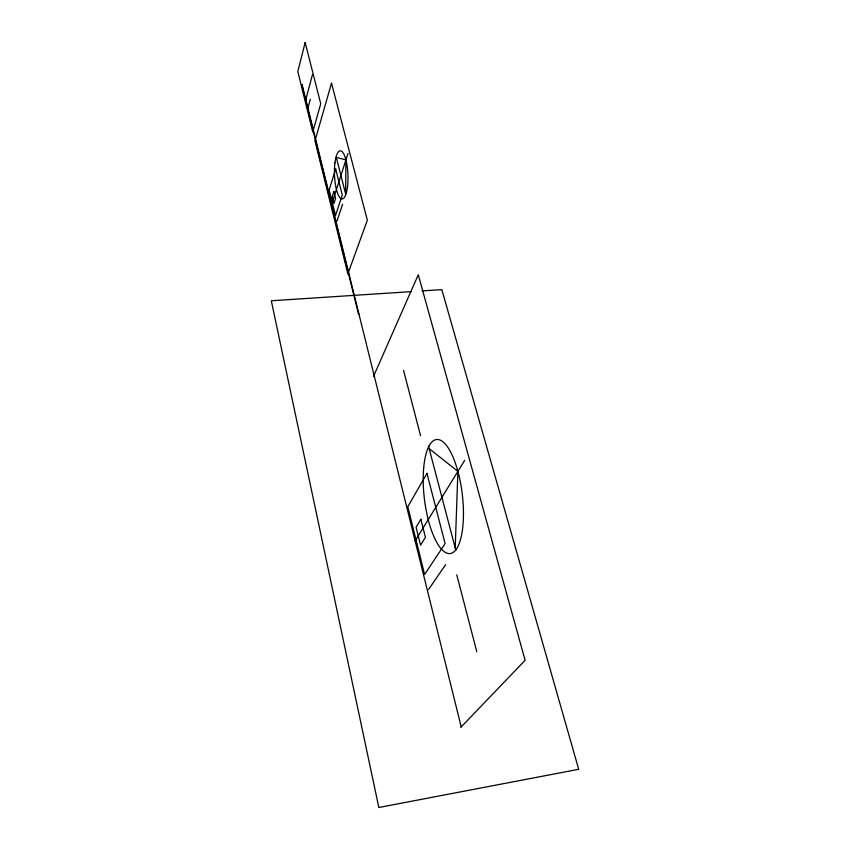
<?xml version="1.0" encoding="UTF-8"?>
<svg xmlns="http://www.w3.org/2000/svg" width="850" height="850" viewBox="0 0 850 850"><rect width="100%" height="100%" fill="white"/><g stroke="black" fill="none" stroke-linecap="round" stroke-linejoin="round"><path stroke-width="1.27" d="M455.207 547.931L457.895 471.378L429.154 448.63M302.292 84.66L302.005 85.765L358.572 314.298L358.828 313.65M305.649 100.13L312.471 74.609M307.913 108.099L310.314 99.259M331.989 203.278L348.001 153.489M336.993 221.064L342.614 204.191M373.49 376.433L418.274 274.773L525.109 660.301L460.891 727.271M415.129 540.898L464.663 460.371M428.559 589.507L445.676 564.602M411.421 291.614L271.299 300.772L378.834 807.5L578.701 769.293L441.819 289.627L421.993 290.923M428.506 446.144L455.823 550.279M403.559 370.388L420.569 435.752M456.769 574.834L476.797 651.748M302.196 85.032L461.21 726.931M345.939 159.906L345.61 193.896L336.303 157.409L345.939 159.906M305.161 42.5L297.819 71.474L312.779 131.984L320.726 103.774L305.161 42.5M331.511 83.172L314.978 140.887L347.852 273.859L367.349 220.224L331.511 83.172M335.707 169.054L329.152 189.869L335.527 215.56L342.284 195.032L335.707 169.054M333.88 191.569L332.244 196.69L333.933 203.469L335.58 198.369L333.88 191.569M426.955 473.386L407.798 506.759L424.607 574.504L445.124 543.586L426.955 473.386M420.867 519.297L416.075 527.223L420.548 545.158L425.425 537.381L420.867 519.297M334.942 162.86A24.076 6.726 87.7 0 0 342.146 198.911A24.076 6.726 87.7 0 0 346.587 162.775A24.076 6.726 87.7 0 0 334.942 162.86M423.714 467.564A57.428 19.082 83.2 0 0 449.204 553.605A57.428 19.082 83.2 0 0 457.066 468.446A57.428 19.082 83.2 0 0 423.714 467.564"/></g></svg>
